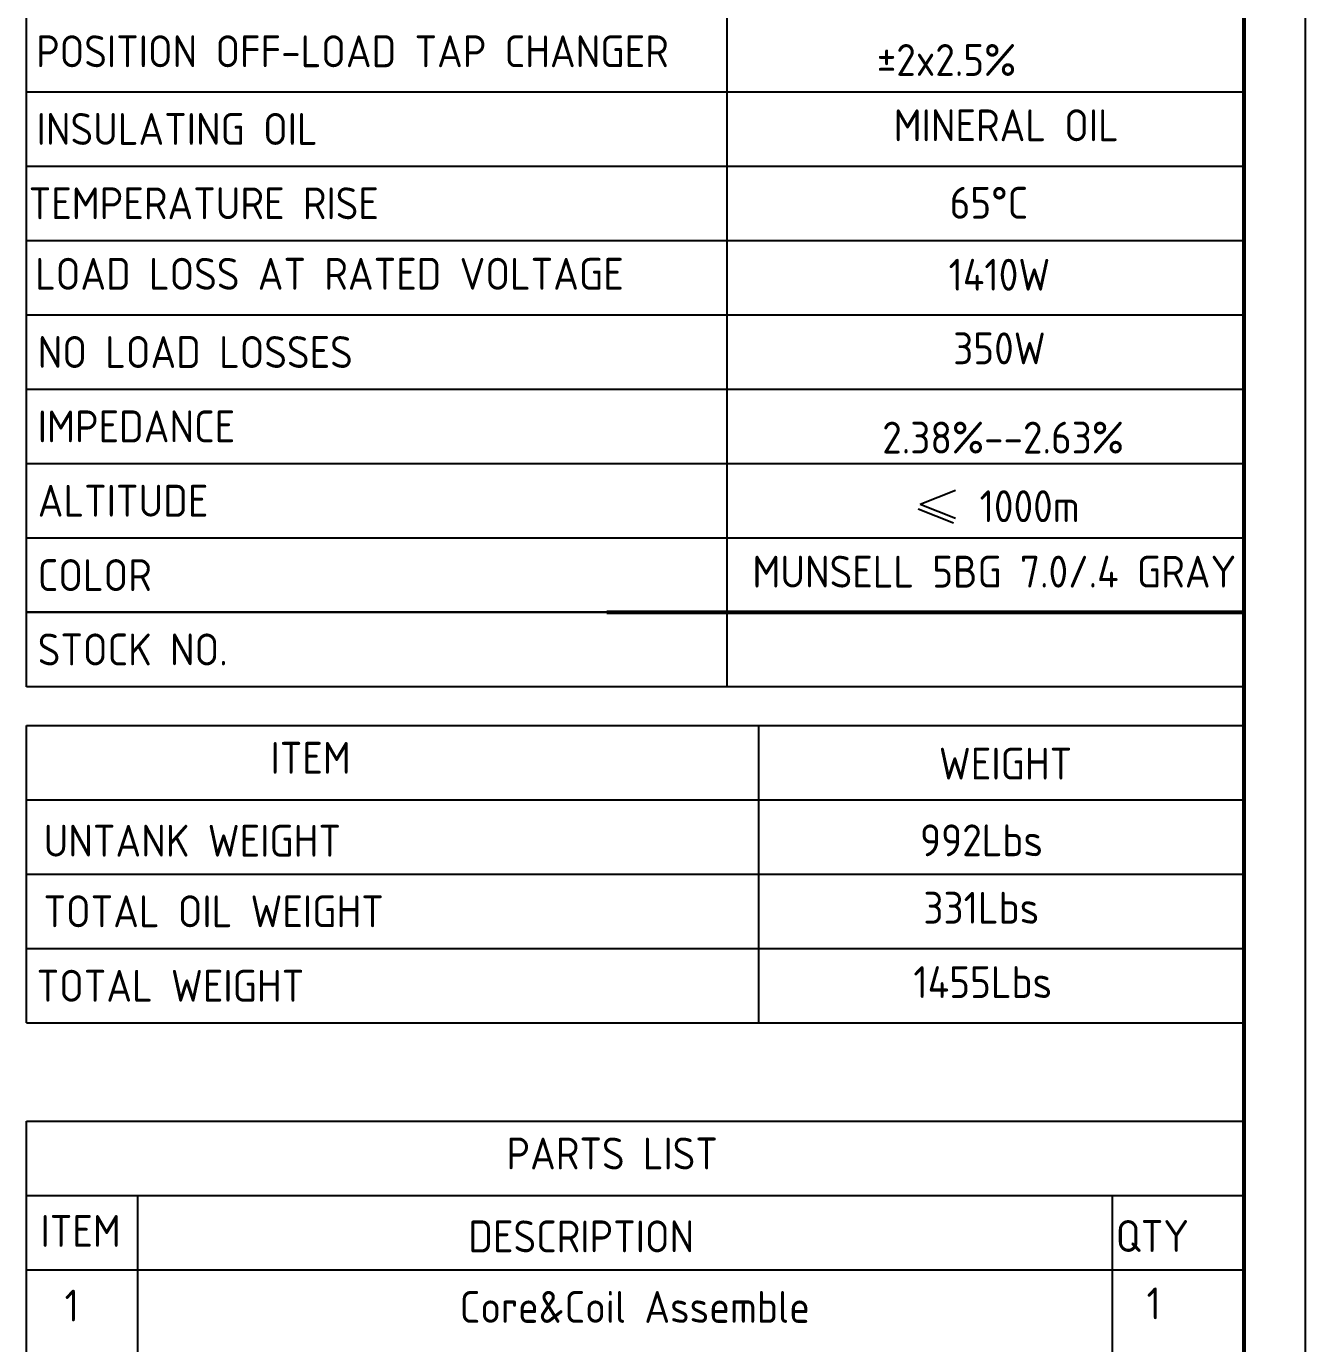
# Model space of a CAD drawing. Header units: millimetres. Extents: x 119255 to 128417, y -8474 to -5265.
# Drawn here: x 127477 to 128417, y -7305 to -6338 of the extents above; entities that cross this region are included whole.
import ezdxf
from ezdxf.enums import TextEntityAlignment as Align

# ---------------------------------------------------------------- set-up
doc = ezdxf.new("R2010")
doc.units = ezdxf.units.MM
doc.header["$LTSCALE"] = 3
doc.layers.add('A', color=3, linetype='Continuous')
doc.layers.add('S', color=254, linetype='Continuous')
doc.layers.add('标注、文本', color=3, linetype='Continuous', lineweight=25)
doc.layers.add('粗实线', color=4, linetype='Continuous', lineweight=53)
doc.styles.add('ST_WIN', font='isocp2.shx', dxfattribs={"bigfont": 'hzdxfst.shx'})

msp = doc.modelspace()

# ---------------------------------------------------------------- linework, layer by layer
at = {"layer": 'A'}
for p, q in [((127477.24, -6822.64), (127477.24, -5839.86)), ((128371.45, -6822.64), (128371.45, -5839.86)), ((127991.9, -6822.64), (127991.9, -5894.46)), ((127477.24, -6385.85), (128371.45, -6385.85)), ((127477.24, -6440.45), (128371.45, -6440.45)), ((127477.24, -6495.05), (128371.45, -6495.05)), ((127477.24, -6549.65), (128371.45, -6549.65)), ((127477.24, -6604.24), (128371.45, -6604.24)), ((127477.24, -6658.84), (128371.45, -6658.84)), ((127477.24, -6713.44), (128371.45, -6713.44)), ((128371.45, -6768.04), (127477.24, -6768.04)), ((128371.45, -6768.04), (127477.24, -6768.04)), ((128371.45, -6822.64), (127477.24, -6822.64)), ((127477.24, -7069.59), (127477.24, -6851.19)), ((127477.24, -6851.19), (128371.45, -6851.19)), ((128015.14, -7069.59), (128015.14, -6851.19)), ((128371.45, -7069.59), (128371.45, -6851.19)), ((127477.24, -6905.79), (128371.45, -6905.79)), ((127477.24, -6960.39), (128371.45, -6960.39)), ((127477.24, -7014.99), (128371.45, -7014.99)), ((127477.24, -7069.59), (128371.45, -7069.59)), ((127477.24, -8015.29), (127477.24, -7141.71)), ((127477.24, -7141.71), (128371.45, -7141.71)), ((128371.45, -8015.29), (128371.45, -7141.71)), ((127477.24, -7196.31), (128371.45, -7196.31)), ((127558.99, -8015.29), (127558.99, -7196.31)), ((128274.83, -8015.29), (128274.83, -7196.31)), ((127477.24, -7250.9), (128371.45, -7250.9))]:
    msp.add_line(p, q, dxfattribs=at)
msp.add_lwpolyline([(127477.56, -6768.04), (128371.45, -6768.04)], dxfattribs=at)
at = {"layer": 'S'}
for p, q in [((128159.34, -6678.66), (128133.44, -6688.97)), ((128157.98, -6702.61), (128132.08, -6692.31)), ((128159.34, -6699.27), (128133.44, -6688.97))]:
    msp.add_line(p, q, dxfattribs=at)
at = {"layer": '标注、文本'}
msp.add_line((128416.56, -8474.14), (128416.56, -5794.75), dxfattribs=at)
at = {"layer": '粗实线'}
for p, q in [((128371.45, -8429.03), (128371.45, -5839.86)), ((127903.47, -6768.04), (128371.45, -6768.04))]:
    msp.add_line(p, q, dxfattribs=at)

# ---------------------------------------------------------------- texts
at = {"layer": 'S', "style": 'ST_WIN'}
for s, height, p in [('%%P2x2.5%%%', 23.3996, (128152.83, -6374.18)), (' MINERAL OIL', 23.3996, (128189.99, -6422.14)), ('65%%DC', 23.4, (128183.96, -6479.05)), ('1410W', 23.4, (128191.7, -6531.87)), ('350W', 23.4, (128191.7, -6585.94)), ('2.38%%%--2.63%%%', 23.3996, (128194.38, -6651.45)), ('1000m', 23.4, (128213.9, -6701.85)), ('MUNSELL 5BG 7.0/.4 GRAY', 23.3996, (128187.99, -6749.88)), ('331Lbs', 23.4, (128178.41, -6996.69)), ('1455Lbs', 23.4, (128179.46, -7051.28)), ('1', 23.4, (128304.99, -7287.2)), ('1', 23.4, (127510.61, -7288.79))]:
    msp.add_text(s, height=height, dxfattribs=at).set_placement(p, align=Align.CENTER)
for s, height, p in [('INSULATING OIL', 23.3996, (127484.79, -6424.83)), ('TEMPERATURE RISE', 23.3996, (127478.95, -6479.43)), ('LOAD LOSS AT RATED VOLTAGE', 23.3996, (127483.69, -6531.2)), ('NO LOAD LOSSES', 23.3996, (127485.62, -6588.63)), ('IMPEDANCE', 23.4, (127485.62, -6643.23)), ('ALTITUDE', 23.4, (127485.62, -6697.83)), ('COLOR', 23.4, (127485.62, -6752.43)), ('STOCK NO.', 23.4, (127485.62, -6807.02)), ('ITEM', 23.4, (127656.51, -6886.61)), ('WEIGHT', 23.4, (128147.25, -6890.85)), ('UNTANK WEIGHT', 23.3996, (127489.92, -6947.48)), ('992Lbs', 23.4, (128133.42, -6947.17)), ('TOTAL OIL WEIGHT', 23.3996, (127489.82, -6999.28)), ('TOTAL WEIGHT', 23.3996, (127484.79, -7053.97)), ('PARTS LIST', 23.4, (127829.76, -7177.12)), ('ITEM', 23.4, (127487.64, -7233.98)), ('DESCRIPTION', 23.3996, (127801.73, -7237.99)), ('QTY', 23.4, (128277.13, -7237.69)), ('Core&Coil Assemble', 23.3996, (127795.44, -7289.79))]:
    msp.add_text(s, height=height, dxfattribs=at).set_placement(p)
at = {"layer": 'S', "insert": (127484.4, -6344.4), "char_height": 23.3996, "width": 603.0125, "attachment_point": 1, "style": 'ST_WIN'}
msp.add_mtext('POSITION OFF-LOAD TAP CHANGER', dxfattribs=at)

doc.saveas('drawing.dxf')
